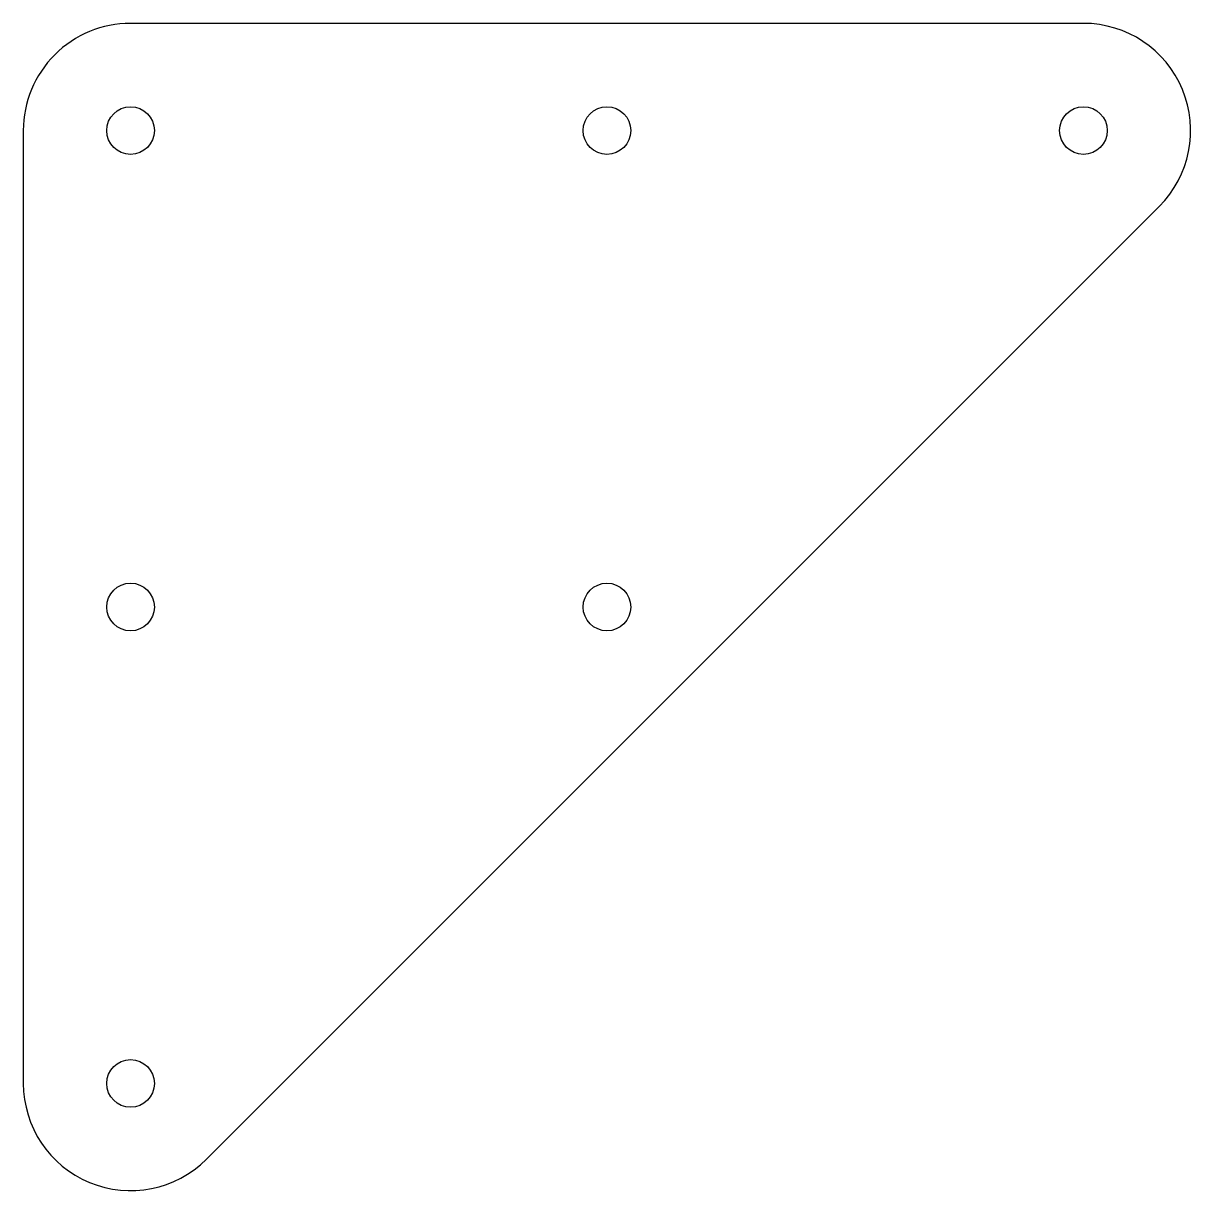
# Model space of a CAD drawing. Header units: millimetres. Extents: x 11 to 256, y -245 to 0.
import ezdxf

# ---------------------------------------------------------------- set-up
doc = ezdxf.new("R2010")
doc.units = ezdxf.units.MM
doc.layers.get('0').update_dxf_attribs({"linetype": 'CONTINUOUS'})

msp = doc.modelspace()

# ---------------------------------------------------------------- linework, layer by layer
msp.add_lwpolyline([(33.61, 0, 0.414214), (11.11, -22.5), (11.11, -222.5, 0.668179), (49.52, -238.41), (249.52, -38.41, 0.668179), (233.61, 0)], format="xyb", close=True)
for centre in [(33.61, -22.5), (133.61, -22.5), (233.61, -22.5), (33.61, -122.5), (133.61, -122.5), (33.61, -222.5)]:
    msp.add_circle(centre, 5)

doc.saveas('drawing.dxf')
